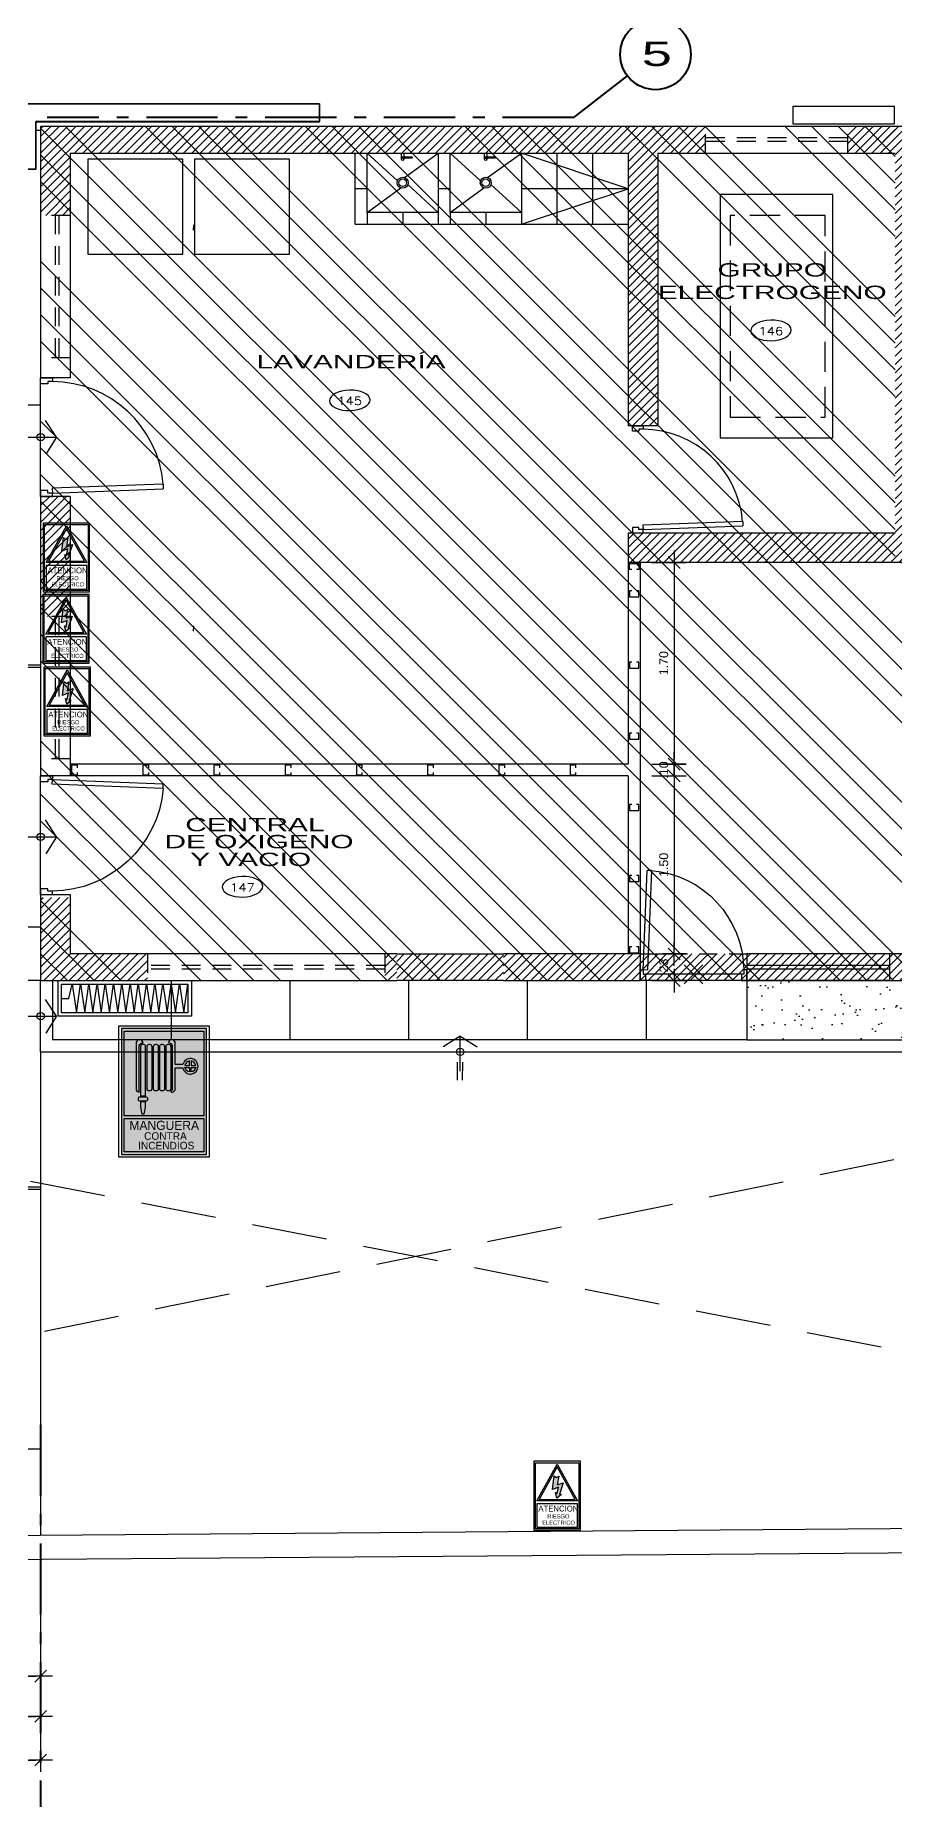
# Model space of a CAD drawing. Header units: millimetres. Extents: x 791 to 2661, y 209 to 602.
# Drawn here: x 1194.69 to 1201.93, y 471.18 to 486.05 of the extents above; entities that cross this region are included whole.
import ezdxf
from ezdxf.enums import TextEntityAlignment as Align

# ---------------------------------------------------------------- set-up
doc = ezdxf.new("R2010")
doc.units = ezdxf.units.MM
doc.header["$LTSCALE"] = 0.1
doc.header["$PDMODE"] = 3
for name, pattern in [('ACAD_ISO04W100', [30, 24, -3, 0, -3]), ('ACAD_ISO10W100', [18, 12, -3, 0, -3]), ('DASHDOT', [1, 0.5, -0.25, 0, -0.25]), ('DASHED', [0.75, 0.5, -0.25]), ('HIDDEN', [9.525, 6.35, -3.175])]:
    doc.linetypes.add(name, pattern=pattern)
for name, color, linetype in [('01', 1, 'Continuous'), ('01-COTAS EJE', 1, 'Continuous'), ('02', 8, 'Continuous'), ('03', 8, 'Continuous'), ('06', 1, 'Continuous'), ('08', 8, 'Continuous'), ('1TEXTO-05', 5, 'Continuous'), ('A-NIVELES-02', 1, 'Continuous'), ('area existente', 8, 'ACAD_ISO04W100'), ('CIRCUITO DE SALIDA', 8, 'Continuous'), ('COLUMNAS', 1, 'Continuous'), ('GRAS', 77, 'Continuous'), ('MARCO_FONDO_NEGRO', 7, 'Continuous'), ('Muro drywall', 3, 'Continuous'), ('MURO EXISTENTE', 8, 'Continuous'), ('MUROS A DEMOLER', 8, 'DASHED'), ('N-AMB', 2, 'Continuous'), ('Pisos', 253, 'Continuous'), ('Proyecciones', 9, 'HIDDEN'), ('Puertas', 1, 'Continuous'), ('Sanitarios', 1, 'Continuous'), ('SENÑAL_FONDO_AMIARILLO', 51, 'Continuous'), ('SEÑAL_FONDO_AUXI_NEGRO', 250, 'Continuous'), ('SEÑAL_FONDO_FIGURAS', 254, 'Continuous'), ('SEÑAL_FONDO_ROJO', 242, 'Continuous')]:
    doc.layers.add(name, color=color, linetype=linetype)
doc.layers.add('EJES', color=1, linetype='DASHDOT', lineweight=40)
doc.styles.add('0', font='romans.SHX', dxfattribs={"width": 1.5})
doc.styles.add('franklin gothic medium', font='framd.ttf')
doc.styles.add('ROMANS', font='', dxfattribs={"oblique": 1, "height": 0.075})
doc.styles.get('ROMANS').set_extended_font_data('Arial')
doc.dimstyles.new('COTAS 50', dxfattribs={"dimscale": 2, "dimtxt": 1.5, "dimasz": 0.02, "dimexe": 0.05, "dimexo": 0.05, "dimgap": 0.025, "dimtad": 3, "dimzin": 4, "dimdsep": 46, "dimtxsty": 'ROMANS', "dimblk": 'LLL', "dimcen": 0, "dimdle": 0.18, "dimclrd": 256, "dimclre": 1, "dimclrt": 3, "dimadec": 0, "dimazin": 0, "dimtfac": 1, "dimtix": 1, "dimtofl": 0, "dimtmove": 1, "dimatfit": 3, "dimldrblk": 'OPEN90', "dimfxl": 0.18, "dimtolj": 1, "dimtzin": 0, "dimarcsym": 0})
pattern_1 = [(45, (374.330386, -57.10209), (-0.035355339, 0.035355339), [])]

# ---------------------------------------------------------------- blocks, each defined once
blk = doc.blocks.new('A$C75F00277')
at = {"layer": 'Puertas'}
for p, q in [((0, 0.95), (0, 1)), ((0, 1), (0.1, 1)), ((0.06, 0.95), (0, 0.95)), ((0.06, 0.97), (0.06, 0.95)), ((0.1, 0.97), (0.06, 0.97)), ((0.1, 1), (0.1, 0.97)), ((0, 0.05), (0, 0)), ((0.06, 0.05), (0, 0.05)), ((0, 0), (0.1, 0)), ((0.06, 0.03), (0.06, 0.05)), ((0.1, 0.03), (0.06, 0.03)), ((1.032, 0.106), (0.098, 0.07)), ((0.098, 0.07), (0.1, 0.03)), ((0.1, 0.03), (1.033, 0.066)), ((0.1, 0), (0.1, 0.03)), ((1.032, 0.106), (1.033, 0.066))]:
    blk.add_line(p, q, dxfattribs=at)
blk.add_arc((0.092, 0.027), 0.943, 4.7817, 89.5347, dxfattribs=at)
blk = doc.blocks.new('LLL')
for p, q in [((2.5, 0), (-2.5, 0)), ((0, 2.5), (0, -2.5))]:
    blk.add_line(p, q)
at = {"color": 3}
blk.add_line((-1.25, -1.25), (1.25, 1.25), dxfattribs=at)
at = {"layer": 'Defpoints', "color": 0, "linetype": 'ByBlock'}
blk.add_point((0, 0), dxfattribs=at)
blk.add_point((0, 0), dxfattribs=at)
blk = doc.blocks.new('*D245')
at = {"layer": '01', "color": 1, "lineweight": -2, "ltscale": 0.15, "transparency": 16777216}
for p, q in [((1199.881, 481.604), (1200.169, 481.604)), ((1199.881, 479.904), (1200.169, 479.904))]:
    blk.add_line(p, q, dxfattribs=at)
at = {"layer": '01', "lineweight": -2, "ltscale": 0.15, "transparency": 16777216}
blk.add_line((1200.069, 481.564), (1200.069, 479.944), dxfattribs=at)
at = {"layer": 'Defpoints', "color": 0, "ltscale": 0.15, "transparency": 16777216}
for p in [(1199.781, 481.604), (1199.781, 479.904), (1200.069, 479.904)]:
    blk.add_point(p, dxfattribs=at)
at = {"layer": '01', "lineweight": -2, "ltscale": 0.15, "transparency": 16777216, "xscale": 0.04, "yscale": 0.04, "zscale": 0.04}
for p, rotation in [((1200.069, 481.604), 90), ((1200.069, 479.904), 270)]:
    blk.add_blockref('LLL', p, dxfattribs=dict(at, rotation=rotation))
at = {"layer": '01', "color": 3, "ltscale": 0.15, "transparency": 16777216, "insert": (1199.981, 480.754), "char_height": 0.075, "attachment_point": 5, "rotation": 90, "style": 'ROMANS'}
blk.add_mtext('\\A1;1.70', dxfattribs=at)
blk = doc.blocks.new('_OPEN90')
at = {"color": 0, "linetype": 'ByBlock', "ltscale": 0.7}
for p, q in [((0, 0), (-1, 0)), ((-0.5, 0.5), (0, 0)), ((0, 0), (-0.5, -0.5))]:
    blk.add_line(p, q, dxfattribs=at)
blk = doc.blocks.new('*D246')
at = {"layer": '01', "lineweight": -2, "ltscale": 0.15, "transparency": 16777216}
for p, q in [((1200.069, 479.944), (1200.069, 479.984)), ((1200.069, 479.764), (1200.069, 479.724))]:
    blk.add_line(p, q, dxfattribs=at)
at = {"layer": '01', "color": 1, "lineweight": -2, "ltscale": 0.15, "transparency": 16777216}
for p, q in [((1199.881, 479.904), (1200.169, 479.904)), ((1199.881, 479.804), (1200.169, 479.804))]:
    blk.add_line(p, q, dxfattribs=at)
at = {"layer": 'Defpoints', "color": 0, "ltscale": 0.15, "transparency": 16777216}
for p in [(1199.781, 479.904), (1199.781, 479.804), (1200.069, 479.804)]:
    blk.add_point(p, dxfattribs=at)
at = {"layer": '01', "lineweight": -2, "ltscale": 0.15, "transparency": 16777216, "xscale": 0.04, "yscale": 0.04, "zscale": 0.04}
for p, rotation in [((1200.069, 479.904), 270), ((1200.069, 479.804), 90)]:
    blk.add_blockref('LLL', p, dxfattribs=dict(at, rotation=rotation))
at = {"layer": '01', "color": 3, "ltscale": 0.15, "transparency": 16777216, "insert": (1199.981, 479.854), "char_height": 0.075, "attachment_point": 5, "rotation": 90, "style": 'ROMANS'}
blk.add_mtext('\\A1;.10', dxfattribs=at)
blk = doc.blocks.new('*D247')
at = {"layer": '01', "color": 1, "lineweight": -2, "ltscale": 0.15, "transparency": 16777216}
for p, q in [((1199.881, 479.804), (1200.169, 479.804)), ((1199.881, 478.304), (1200.169, 478.304))]:
    blk.add_line(p, q, dxfattribs=at)
at = {"layer": '01', "lineweight": -2, "ltscale": 0.15, "transparency": 16777216}
blk.add_line((1200.069, 479.764), (1200.069, 478.344), dxfattribs=at)
at = {"layer": 'Defpoints', "color": 0, "ltscale": 0.15, "transparency": 16777216}
for p in [(1199.781, 479.804), (1199.781, 478.304), (1200.069, 478.304)]:
    blk.add_point(p, dxfattribs=at)
at = {"layer": '01', "lineweight": -2, "ltscale": 0.15, "transparency": 16777216, "xscale": 0.04, "yscale": 0.04, "zscale": 0.04}
for p, rotation in [((1200.069, 479.804), 90), ((1200.069, 478.304), 270)]:
    blk.add_blockref('LLL', p, dxfattribs=dict(at, rotation=rotation))
at = {"layer": '01', "color": 3, "ltscale": 0.15, "transparency": 16777216, "insert": (1199.981, 479.054), "char_height": 0.075, "attachment_point": 5, "rotation": 90, "style": 'ROMANS'}
blk.add_mtext('\\A1;1.50', dxfattribs=at)
blk = doc.blocks.new('*D248')
at = {"layer": '01', "color": 1, "lineweight": -2, "ltscale": 0.15, "transparency": 16777216}
for p, q in [((1199.881, 478.304), (1200.169, 478.304)), ((1199.881, 478.079), (1200.169, 478.079))]:
    blk.add_line(p, q, dxfattribs=at)
at = {"layer": '01', "lineweight": -2, "ltscale": 0.15, "transparency": 16777216}
for p, q in [((1200.069, 478.344), (1200.069, 478.384)), ((1200.069, 478.039), (1200.069, 477.999))]:
    blk.add_line(p, q, dxfattribs=at)
at = {"layer": 'Defpoints', "color": 0, "ltscale": 0.15, "transparency": 16777216}
for p in [(1199.781, 478.304), (1199.781, 478.079), (1200.069, 478.079)]:
    blk.add_point(p, dxfattribs=at)
at = {"layer": '01', "lineweight": -2, "ltscale": 0.15, "transparency": 16777216, "xscale": 0.04, "yscale": 0.04, "zscale": 0.04}
for p, rotation in [((1200.069, 478.304), 270), ((1200.069, 478.079), 90)]:
    blk.add_blockref('LLL', p, dxfattribs=dict(at, rotation=rotation))
at = {"layer": '01', "color": 3, "ltscale": 0.15, "transparency": 16777216, "insert": (1199.981, 478.192), "char_height": 0.075, "attachment_point": 5, "rotation": 90, "style": 'ROMANS'}
blk.add_mtext('\\A1;.23', dxfattribs=at)
blk = doc.blocks.new('llave')
at = {"color": 1}
for p, q in [((-0.01, 0), (-0.01, -0.0535)), ((0.01, 0), (-0.01, 0)), ((0.01, -0.0535), (0.01, 0)), ((-0.0794, -0.0326), (-0.0794, -0.0436)), ((0, -0.0326), (-0.0794, -0.0326)), ((-0.0794, -0.0436), (0, -0.0436)), ((-0.01, -0.0535), (-0.01, -0.0381)), ((-0.01, -0.0381), (-0.01, -0.0381)), ((-0.01, -0.0381), (-0.01, -0.0381)), ((0.01, -0.0535), (0.01, -0.0381))]:
    blk.add_line(p, q, dxfattribs=at)
blk.add_circle((0, -0.0381), 0.0055, dxfattribs=at)
blk.add_arc((0, -0.0535), 0.01, 180, 0, dxfattribs=at)
blk = doc.blocks.new('cambio piso')
at = {"layer": 'Pisos', "color": 3}
for p, q in [((968.452, 604.263), (968.293, 604.104)), ((968.293, 604.263), (968.452, 604.104)), ((968.372, 604.296), (968.372, 604.071)), ((968.372, 604.296), (968.372, 604.071))]:
    blk.add_line(p, q, dxfattribs=at)
blk = doc.blocks.new('*D276')
at = {"layer": '01-COTAS EJE', "color": 1, "lineweight": -2, "ltscale": 0.15, "transparency": 16777216}
for p, q in [((1194.731, 473.102), (1194.731, 472.116)), ((1185.956, 473.035), (1185.956, 472.116))]:
    blk.add_line(p, q, dxfattribs=at)
at = {"layer": '01-COTAS EJE', "lineweight": -2, "ltscale": 0.15, "transparency": 16777216}
blk.add_line((1185.996, 472.216), (1194.691, 472.216), dxfattribs=at)
at = {"layer": 'Defpoints', "color": 0, "ltscale": 0.15, "transparency": 16777216}
for p in [(1185.956, 473.135), (1194.731, 473.202), (1194.731, 472.216)]:
    blk.add_point(p, dxfattribs=at)
at = {"layer": '01-COTAS EJE', "lineweight": -2, "ltscale": 0.15, "transparency": 16777216, "xscale": 0.04, "yscale": 0.04, "zscale": 0.04, "rotation": 180}
blk.add_blockref('LLL', (1185.956, 472.216), dxfattribs=at)
at = {"layer": '01-COTAS EJE', "lineweight": -2, "ltscale": 0.15, "transparency": 16777216, "xscale": 0.04, "yscale": 0.04, "zscale": 0.04}
blk.add_blockref('LLL', (1194.731, 472.216), dxfattribs=at)
at = {"layer": '01-COTAS EJE', "color": 3, "ltscale": 0.15, "transparency": 16777216, "insert": (1190.344, 472.305), "char_height": 0.075, "attachment_point": 5, "style": 'ROMANS'}
blk.add_mtext('\\A1;8.78', dxfattribs=at)
blk = doc.blocks.new('*D279')
at = {"layer": '01-COTAS EJE', "color": 1, "lineweight": -2, "ltscale": 0.15, "transparency": 16777216}
for p, q in [((1194.731, 473.102), (1194.731, 471.778)), ((1185.931, 473.035), (1185.931, 471.778))]:
    blk.add_line(p, q, dxfattribs=at)
at = {"layer": '01-COTAS EJE', "lineweight": -2, "ltscale": 0.15, "transparency": 16777216}
blk.add_line((1185.971, 471.878), (1194.691, 471.878), dxfattribs=at)
at = {"layer": 'Defpoints', "color": 0, "ltscale": 0.15, "transparency": 16777216}
for p in [(1185.931, 473.135), (1194.731, 473.202), (1194.731, 471.878)]:
    blk.add_point(p, dxfattribs=at)
at = {"layer": '01-COTAS EJE', "lineweight": -2, "ltscale": 0.15, "transparency": 16777216, "xscale": 0.04, "yscale": 0.04, "zscale": 0.04, "rotation": 180}
blk.add_blockref('LLL', (1185.931, 471.878), dxfattribs=at)
at = {"layer": '01-COTAS EJE', "lineweight": -2, "ltscale": 0.15, "transparency": 16777216, "xscale": 0.04, "yscale": 0.04, "zscale": 0.04}
blk.add_blockref('LLL', (1194.731, 471.878), dxfattribs=at)
at = {"layer": '01-COTAS EJE', "color": 3, "ltscale": 0.15, "transparency": 16777216, "insert": (1190.331, 471.966), "char_height": 0.075, "attachment_point": 5, "style": 'ROMANS'}
blk.add_mtext('\\A1;8.80', dxfattribs=at)
blk = doc.blocks.new('*D236')
at = {"layer": '01-COTAS EJE', "color": 1, "lineweight": -2, "ltscale": 0.15, "transparency": 16777216}
for p, q in [((1191.131, 471.778), (1191.131, 471.41)), ((1194.731, 471.778), (1194.731, 471.41))]:
    blk.add_line(p, q, dxfattribs=at)
at = {"layer": '01-COTAS EJE', "lineweight": -2, "ltscale": 0.15, "transparency": 16777216}
blk.add_line((1191.171, 471.51), (1194.691, 471.51), dxfattribs=at)
at = {"layer": 'Defpoints', "color": 0, "ltscale": 0.15, "transparency": 16777216}
for p in [(1191.131, 471.878), (1194.731, 471.878), (1194.731, 471.51)]:
    blk.add_point(p, dxfattribs=at)
at = {"layer": '01-COTAS EJE', "lineweight": -2, "ltscale": 0.15, "transparency": 16777216, "xscale": 0.04, "yscale": 0.04, "zscale": 0.04, "rotation": 180}
blk.add_blockref('LLL', (1191.131, 471.51), dxfattribs=at)
at = {"layer": '01-COTAS EJE', "lineweight": -2, "ltscale": 0.15, "transparency": 16777216, "xscale": 0.04, "yscale": 0.04, "zscale": 0.04}
blk.add_blockref('LLL', (1194.731, 471.51), dxfattribs=at)
at = {"layer": '01-COTAS EJE', "color": 3, "ltscale": 0.15, "transparency": 16777216, "insert": (1192.931, 471.598), "char_height": 0.075, "attachment_point": 5, "style": 'ROMANS'}
blk.add_mtext('\\A1;3.60', dxfattribs=at)
blk = doc.blocks.new('manguera contra incendios')
at = {"layer": 'SEÑAL_FONDO_FIGURAS'}
h = blk.add_hatch(color=7, dxfattribs=at)
h.paths.add_polyline_path([(760.957, 450.268), (759.542, 450.268), (759.542, 448.171), (760.957, 448.171)])
h.paths.add_polyline_path([(760.914, 448.814), (759.586, 448.814), (759.586, 450.225), (760.914, 450.225)], flags=16)
h.paths.add_polyline_path([(760.914, 448.771), (760.914, 448.215), (759.586, 448.215), (759.586, 448.771)], flags=16)
h = blk.add_hatch(color=7, dxfattribs=at)
h.paths.add_polyline_path([(760.563, 449.671), (760.435, 449.671), (760.435, 450.044, 0.776631), (760.322, 450.035, -0.320208), (760.385, 449.986), (760.385, 449.267, -0.215578), (760.357, 449.219, 0.507053), (760.435, 449.252), (760.435, 449.614), (760.562, 449.614, 8.922745)])
h.paths.add_polyline_path([(760.597, 449.623), (760.675, 449.623), (760.675, 449.548, -0.322484)], flags=16)
h.paths.add_polyline_path([(760.597, 449.656, -0.322484), (760.675, 449.731), (760.675, 449.656)], flags=16)
h.paths.add_polyline_path([(760.702, 449.623), (760.779, 449.623, -0.322484), (760.702, 449.548)], flags=16)
h.paths.add_polyline_path([(760.702, 449.656), (760.702, 449.731, -0.322484), (760.779, 449.656)], flags=16)
h.paths.add_polyline_path([(760.36, 449.973, 0.414214), (760.326, 450.008), (760.319, 450.008, 0.414214), (760.284, 449.973), (760.284, 449.265, 0.414214), (760.319, 449.23), (760.326, 449.23, 0.414214), (760.36, 449.265)])
h.paths.add_polyline_path([(760.255, 449.973, 0.414214), (760.22, 450.008), (760.214, 450.008, 0.414214), (760.179, 449.973), (760.179, 449.265, 0.414214), (760.214, 449.23), (760.22, 449.23, 0.414214), (760.255, 449.265)])
h.paths.add_polyline_path([(760.152, 449.973, 0.414214), (760.117, 450.008), (760.111, 450.008, 0.414214), (760.076, 449.973), (760.076, 449.265, 0.414214), (760.111, 449.23), (760.117, 449.23, 0.414214), (760.152, 449.265)])
h.paths.add_polyline_path([(760.045, 449.973, 0.414214), (760.01, 450.008), (760.003, 450.008, 0.414214), (759.969, 449.973), (759.969, 449.265, 0.414214), (760.003, 449.23), (760.01, 449.23, 0.414214), (760.045, 449.265)])
h.paths.add_polyline_path([(759.938, 449.973, 0.414214), (759.903, 450.008), (759.896, 450.008, 0.414214), (759.862, 449.973), (759.862, 449.142), (759.938, 449.142)])
h.paths.add_polyline_path([(759.837, 449.986, -0.320208), (759.9, 450.035, 0.776631), (759.786, 450.044), (759.786, 449.252, 0.342223), (759.837, 449.212)])
h.paths.add_polyline_path([(759.975, 449.093), (759.975, 449.1, 0.414214), (759.94, 449.134), (759.857, 449.134, 0.414214), (759.822, 449.1), (759.822, 449.093, 0.414214), (759.857, 449.058), (759.94, 449.058, 0.414214)])
h.paths.add_polyline_path([(759.938, 449.052), (759.862, 449.052), (759.862, 448.962), (759.886, 448.844), (759.913, 448.844), (759.938, 448.962)])
at = {"layer": 'SEÑAL_FONDO_ROJO'}
h = blk.add_hatch(color=254, dxfattribs=at)
h.paths.add_polyline_path([(760.914, 450.225), (759.586, 450.225), (759.586, 448.814), (760.914, 448.814)])
h.paths.add_polyline_path([(760.435, 450.044), (760.435, 449.671), (760.563, 449.671, -8.922745), (760.562, 449.614), (760.435, 449.614), (760.435, 449.252, -0.507053), (760.357, 449.219, 0.215578), (760.385, 449.267), (760.385, 449.986, 0.320208), (760.322, 450.035, -0.776631)], flags=16)
h.paths.add_polyline_path([(760.36, 449.973), (760.36, 449.265, -0.414214), (760.326, 449.23), (760.319, 449.23, -0.414214), (760.284, 449.265), (760.284, 449.973, -0.414214), (760.319, 450.008), (760.326, 450.008, -0.414214)], flags=16)
h.paths.add_polyline_path([(760.675, 449.731), (760.675, 449.656), (760.597, 449.656, -0.322484)], flags=0)
h.paths.add_polyline_path([(760.702, 449.731, -0.322484), (760.779, 449.656), (760.702, 449.656)], flags=0)
h.paths.add_polyline_path([(760.255, 449.973), (760.255, 449.265, -0.414214), (760.22, 449.23), (760.214, 449.23, -0.414214), (760.179, 449.265), (760.179, 449.973, -0.414214), (760.214, 450.008), (760.22, 450.008, -0.414214)], flags=16)
h.paths.add_polyline_path([(760.675, 449.623), (760.675, 449.548, -0.322484), (760.597, 449.623)], flags=0)
h.paths.add_polyline_path([(760.702, 449.623), (760.779, 449.623, -0.322484), (760.702, 449.548)], flags=0)
h.paths.add_polyline_path([(760.152, 449.973), (760.152, 449.265, -0.414214), (760.117, 449.23), (760.111, 449.23, -0.414214), (760.076, 449.265), (760.076, 449.973, -0.414214), (760.111, 450.008), (760.117, 450.008, -0.414214)], flags=16)
h.paths.add_polyline_path([(760.045, 449.973), (760.045, 449.265, -0.414214), (760.01, 449.23), (760.003, 449.23, -0.414214), (759.969, 449.265), (759.969, 449.973, -0.414214), (760.003, 450.008), (760.01, 450.008, -0.414214)], flags=16)
h.paths.add_polyline_path([(759.938, 449.973), (759.938, 449.142), (759.862, 449.142), (759.862, 449.973, -0.414214), (759.896, 450.008), (759.903, 450.008, -0.414214)], flags=16)
h.paths.add_polyline_path([(759.9, 450.035, 0.320208), (759.837, 449.986), (759.837, 449.212, -0.342223), (759.786, 449.252), (759.786, 450.044, -0.776631)], flags=16)
h.paths.add_polyline_path([(759.975, 449.1), (759.975, 449.093, -0.414214), (759.94, 449.058), (759.857, 449.058, -0.414214), (759.822, 449.093), (759.822, 449.1, -0.414214), (759.857, 449.134), (759.94, 449.134, -0.414214)], flags=16)
h.paths.add_polyline_path([(759.938, 449.052), (759.938, 448.962), (759.913, 448.844), (759.886, 448.844), (759.862, 448.962), (759.862, 449.052)], flags=16)
blk.add_hatch(color=254, dxfattribs=at).paths.add_polyline_path([(760.914, 448.771), (759.586, 448.771), (759.586, 448.215), (760.914, 448.215)])
at = {"layer": 'MARCO_FONDO_NEGRO', "color": 7}
blk.add_lwpolyline([(759.499, 448.128), (759.499, 450.312), (761.001, 450.312), (761.001, 448.128)], close=True, dxfattribs=at)
at = {"layer": 'SEÑAL_FONDO_FIGURAS', "color": 7}
blk.add_line((759.896, 450.008), (759.903, 450.008), dxfattribs=at)
for points in [[(759.542, 448.171), (760.957, 448.171), (760.957, 450.268), (759.542, 450.268)], [(759.586, 448.814), (759.586, 450.225), (760.914, 450.225), (760.914, 448.814)], [(759.586, 448.814), (759.586, 450.225), (760.914, 450.225), (760.914, 448.814)], [(759.938, 449.052), (759.938, 448.962), (759.913, 448.844), (759.886, 448.844), (759.862, 448.962), (759.862, 449.052)], [(759.586, 448.771), (760.914, 448.771), (760.914, 448.215), (759.586, 448.215)], [(759.586, 448.771), (760.914, 448.771), (760.914, 448.215), (759.586, 448.215)]]:
    blk.add_lwpolyline(points, close=True, dxfattribs=at)
for points in [[(759.837, 449.986, -0.320208), (759.9, 450.035, 0.776631), (759.786, 450.044), (759.786, 449.252, 0.342223), (759.837, 449.212)], [(760.003, 450.008), (760.01, 450.008, -0.414214), (760.045, 449.973), (760.045, 449.265, -0.414214), (760.01, 449.23), (760.003, 449.23, -0.414214), (759.969, 449.265), (759.969, 449.973, -0.414214)], [(760.111, 450.008), (760.117, 450.008, -0.414214), (760.152, 449.973), (760.152, 449.265, -0.414214), (760.117, 449.23), (760.111, 449.23, -0.414214), (760.076, 449.265), (760.076, 449.973, -0.414214)], [(760.214, 450.008), (760.22, 450.008, -0.414214), (760.255, 449.973), (760.255, 449.265, -0.414214), (760.22, 449.23), (760.214, 449.23, -0.414214), (760.179, 449.265), (760.179, 449.973, -0.414214)], [(760.319, 450.008), (760.326, 450.008, -0.414214), (760.36, 449.973), (760.36, 449.265, -0.414214), (760.326, 449.23), (760.319, 449.23, -0.414214), (760.284, 449.265), (760.284, 449.973, -0.414214)], [(760.675, 449.731, 0.322484), (760.597, 449.656), (760.675, 449.656)], [(760.597, 449.623), (760.675, 449.623), (760.675, 449.548, -0.322484)], [(760.702, 449.656), (760.779, 449.656, 0.322484), (760.702, 449.731)], [(760.702, 449.623), (760.779, 449.623, -0.322484), (760.702, 449.548)], [(759.975, 449.1), (759.975, 449.093, -0.414214), (759.94, 449.058), (759.857, 449.058, -0.414214), (759.822, 449.093), (759.822, 449.1, -0.414214), (759.857, 449.134), (759.94, 449.134, -0.414214)]]:
    blk.add_lwpolyline(points, format="xyb", close=True, dxfattribs=at)
for points in [[(760.562, 449.614, 8.922745), (760.563, 449.671), (760.435, 449.671), (760.435, 450.044, 0.776631), (760.322, 450.035, -0.320208), (760.385, 449.986), (760.385, 449.267, -0.215578), (760.357, 449.219, 0.507053), (760.435, 449.252), (760.435, 449.614), (760.563, 449.614)], [(759.903, 450.008, -0.414214), (759.938, 449.973), (759.938, 449.142), (759.862, 449.142), (759.862, 449.973)]]:
    blk.add_lwpolyline(points, format="xyb", dxfattribs=at)
blk.add_arc((759.896, 449.973), 0.0346, 90, 180, dxfattribs=at)
at = {"layer": 'SEÑAL_FONDO_FIGURAS', "color": 7, "style": 'franklin gothic medium'}
for s, height, p in [('MANGUERA', 0.1501, (759.673, 448.582)), ('INCENDIOS', 0.1258, (759.819, 448.258)), ('CONTRA', 0.1258, (759.918, 448.417))]:
    blk.add_text(s, height=height, dxfattribs=at).set_placement(p)
blk = doc.blocks.new('ELECT')
at = {"layer": 'SEÑAL_FONDO_AUXI_NEGRO'}
h = blk.add_hatch(color=2, dxfattribs=at)
h.paths.add_polyline_path([(0.906, -0.111), (0.111, -1.541), (0.906, -1.541), (1.701, -1.541)])
h.paths.add_polyline_path([(1.605, -1.486), (0.906, -1.486), (0.206, -1.486), (0.906, -0.222)], flags=16)
h.paths.add_polyline_path([(0.99, -1.297), (1.068, -1.297), (0.895, -1.44), (0.844, -1.224), (0.907, -1.262), (0.955, -1.008), (0.728, -1.101), (0.788, -0.564), (0.874, -0.639), (0.967, -0.579), (0.904, -0.925), (1.139, -0.839)], flags=0)
at = {"layer": 'MARCO_FONDO_NEGRO', "color": 2}
for points in [[(0, -2.685), (1.811, -2.685), (1.811, 0), (0, 0)], [(0.055, -2.63), (0.055, -0.055), (1.756, -0.055), (1.756, -2.63)]]:
    blk.add_lwpolyline(points, close=True, dxfattribs=at)
at = {"layer": 'SENÑAL_FONDO_AMIARILLO', "color": 2}
for points in [[(0.906, -1.486), (1.605, -1.486), (0.906, -0.222), (0.206, -1.486)], [(0.111, -1.655), (0.111, -2.574), (1.701, -2.574), (1.701, -1.655)]]:
    blk.add_lwpolyline(points, close=True, dxfattribs=at)
blk.add_lwpolyline([(0.907, -1.262), (0.955, -1.008), (0.728, -1.101), (0.788, -0.564), (0.874, -0.639), (0.967, -0.579), (0.904, -0.925), (1.139, -0.839), (0.99, -1.297), (1.068, -1.297), (0.895, -1.44), (0.844, -1.224), (0.907, -1.262)], dxfattribs=at)
at = {"layer": 'SEÑAL_FONDO_AUXI_NEGRO', "color": 2}
for points in [[(0.906, -1.541), (0.111, -1.541), (0.906, -0.111), (1.701, -1.541)], [(0.906, -1.486), (1.605, -1.486), (0.906, -0.222), (0.206, -1.486)]]:
    blk.add_lwpolyline(points, close=True, dxfattribs=at)
blk.add_lwpolyline([(0.907, -1.262), (0.955, -1.008), (0.728, -1.101), (0.788, -0.564), (0.874, -0.639), (0.967, -0.579), (0.904, -0.925), (1.139, -0.839), (0.99, -1.297), (1.068, -1.297), (0.895, -1.44), (0.844, -1.224), (0.907, -1.262)], dxfattribs=at)
at = {"layer": 'SEÑAL_FONDO_AUXI_NEGRO', "color": 2, "style": 'franklin gothic medium'}
for s, height, p in [('ATENCION', 0.2261, (0.171, -1.96)), ('ELECTRICO', 0.1611, (0.321, -2.475)), ('RIESGO', 0.1611, (0.519, -2.23))]:
    blk.add_text(s, height=height, dxfattribs=at).set_placement(p)

msp = doc.modelspace()

# ---------------------------------------------------------------- hatches: boundary and pattern name
at = {"layer": 'area existente', "linetype": 'Continuous'}
h = msp.add_hatch(dxfattribs=at)
h.set_pattern_fill('ANSI34', color=256, scale=0.05, angle=90, style=0, double=1)
h.set_pattern_definition([(135, (1194.7314, 478.0791), (-0.67352, -0.67352), []), (135, (1194.7314, 478.3036), (-0.67352, -0.67352), []), (135, (1194.7314, 478.5281), (-0.67352, -0.67352), []), (135, (1194.7314, 478.7526), (-0.67352, -0.67352), [])])
h.paths.add_polyline_path([(1205.3814, 478.0791), (1194.7314, 478.0791), (1194.7314, 485.2791), (1201.9314, 485.2791), (1201.9314, 481.6041), (1205.3814, 481.6041)])
at = {"layer": 'GRAS', "ltscale": 0.15}
h = msp.add_hatch(dxfattribs=at)
h.set_pattern_fill('AR-SAND', color=256, scale=0.005, style=0)
h.set_pattern_definition([(37.5, (341.247, 80.7726), (-0.008000156, 0.24470662), [0, -0.19304, 0, -0.2159, 0, -0.206375]), (7.5, (341.247, 80.7726), (0.22476164, 0.35841255), [0, -0.10414, 0, -0.17399, 0, -0.066675]), (327.5, (341.09078, 80.7726), (0.395496185, 0.00071859), [0, -0.0635, 0, -0.2286, 0, -0.29845]), (317.5, (341.0908, 80.7726), (0.38177823, 0.11146466), [0, -0.03175, 0, -0.14986, 0, -0.17145])])
h.paths.add_polyline_path([(1209.3893, 477.5791), (1209.3893, 478.0791), (1200.6814, 478.0791), (1200.6814, 477.5791)])
at = {"layer": 'MURO EXISTENTE', "ltscale": 0.15}
h = msp.add_hatch(dxfattribs=at)
h.set_pattern_fill('_USER', color=256, scale=0.05, angle=45, style=0, pattern_type=0)
h.set_pattern_definition(pattern_1)
h.paths.add_polyline_path([(1194.7314, 478.7791), (1194.9814, 478.7791), (1194.9814, 478.0791), (1194.7314, 478.0791)])
h.paths.add_polyline_path([(1198.6314, 478.0791), (1199.7814, 478.0791), (1199.7814, 478.3041), (1198.6314, 478.3041)])
h.paths.add_polyline_path([(1201.5314, 485.2791), (1201.5314, 485.0541), (1201.9314, 485.0541), (1201.9314, 485.2791)])
h.paths.add_polyline_path([(1199.2314, 485.2791), (1199.2314, 485.0541), (1200.3314, 485.0541), (1200.3314, 485.2791)])
h.paths.add_polyline_path([(1195.7814, 485.0541), (1195.7814, 485.2791), (1194.7314, 485.2791), (1194.7314, 485.0541)])
h.paths.add_polyline_path([(1196.9814, 485.2791), (1196.9814, 485.0541), (1198.0314, 485.0541), (1198.0314, 485.2791)])
h.paths.add_polyline_path([(1197.6314, 478.3041), (1197.6314, 478.0791), (1197.7314, 478.0791), (1197.7314, 478.3041)])
h.paths.add_polyline_path([(1195.6314, 478.0791), (1195.6314, 478.3041), (1194.9814, 478.3041), (1194.9814, 478.0791)])
h.paths.add_polyline_path([(1194.7314, 484.5291), (1194.9814, 484.5291), (1194.9814, 485.0541), (1194.7314, 485.0541)])
h.paths.add_polyline_path([(1194.7314, 481.1491), (1194.9814, 481.1491), (1194.9814, 482.1591), (1194.7314, 482.1591)])
h = msp.add_hatch(dxfattribs=at)
h.set_pattern_fill('_USER', color=256, scale=0.05, angle=45, style=0, pattern_type=0)
h.set_pattern_definition(pattern_1)
h.paths.add_polyline_path([(1196.9814, 485.0541), (1195.7814, 485.0541), (1195.7814, 485.2791), (1196.9814, 485.2791)])
h.paths.add_polyline_path([(1198.0314, 485.0541), (1199.2314, 485.0541), (1199.2314, 485.2791), (1198.0314, 485.2791)])
h = msp.add_hatch(dxfattribs=at)
h.set_pattern_fill('_USER', color=256, scale=0.05, angle=45, style=0, pattern_type=0)
h.set_pattern_definition(pattern_1)
h.paths.add_polyline_path([(1208.7814, 481.8541), (1206.7314, 481.8541), (1206.7314, 482.6791), (1206.4814, 482.6791), (1206.4814, 481.6041), (1208.7814, 481.6041), (1208.7814, 478.3041), (1208.2064, 478.3041), (1208.2064, 478.0791), (1209.3893, 478.0791), (1209.3893, 478.3041), (1209.0314, 478.3041), (1209.0314, 485.2791), (1207.5814, 485.2791), (1207.5814, 485.0541), (1208.7814, 485.0541)])
h.paths.add_polyline_path([(1206.4814, 484.2291), (1206.7314, 484.2291), (1206.7314, 485.2791), (1206.4814, 485.2791)], flags=17)
h.paths.add_polyline_path([(1204.4314, 485.2791), (1201.5314, 485.2791), (1201.5314, 485.0541), (1201.9314, 485.0541), (1201.9314, 481.8541), (1199.6814, 481.8541), (1199.6814, 481.6041), (1203.2814, 481.6041), (1203.2814, 481.8541), (1202.1814, 481.8541), (1202.1814, 485.0541), (1204.1814, 485.0541), (1204.1814, 481.6041), (1204.4314, 481.6041)])
h = msp.add_hatch(dxfattribs=at)
h.set_pattern_fill('_USER', color=256, scale=0.05, angle=45, style=0, pattern_type=0)
h.set_pattern_definition(pattern_1)
h.paths.add_polyline_path([(1199.9314, 482.7541), (1199.6814, 482.7541), (1199.6814, 485.0541), (1199.9314, 485.0541)])
h = msp.add_hatch(dxfattribs=at)
h.set_pattern_fill('_USER', color=256, scale=0.05, angle=45, style=0, pattern_type=0)
h.set_pattern_definition(pattern_1)
h.paths.add_polyline_path([(1202.7814, 478.0791), (1202.7814, 478.3041), (1200.6814, 478.3041), (1200.6814, 478.0791)])
h.paths.add_polyline_path([(1205.3814, 478.3041), (1204.7814, 478.3041), (1204.7814, 478.0791), (1206.2064, 478.0791), (1206.2064, 478.3041), (1205.6314, 478.3041), (1205.6314, 481.8541), (1205.2814, 481.8541), (1205.2814, 481.6041), (1205.3814, 481.6041)])
h = msp.add_hatch(dxfattribs=at)
h.set_pattern_fill('_USER', color=256, scale=0.05, angle=45, style=0, pattern_type=0)
h.set_pattern_definition([(45, (72.752494, -11.40209), (-0.035355339, 0.035355339), [])])
h.paths.add_polyline_path([(1198.6314, 478.3041), (1198.6314, 478.0791), (1197.7314, 478.0791), (1197.7314, 478.3041)])
at = {"layer": 'MUROS A DEMOLER', "ltscale": 1.5}
h = msp.add_hatch(dxfattribs=at)
h.set_pattern_fill('_USER', color=256, scale=0.05, angle=45, style=0, pattern_type=0)
h.set_pattern_definition(pattern_1)
h.paths.add_polyline_path([(1200.6814, 478.3041), (1200.6814, 478.0791), (1199.7814, 478.0791), (1199.7814, 478.3041)])

# ---------------------------------------------------------------- linework, layer by layer
at = {"layer": '01'}
for p, q in [((1194.7314, 482.1591), (1194.7314, 483.1591)), ((1194.5682, 482.6591), (1194.8636, 482.6591)), ((1194.7314, 478.8041), (1194.7314, 479.8041)), ((1194.5682, 479.2916), (1194.8636, 479.2916)), ((1201.8814, 478.2066), (1200.6814, 478.2066)), ((1201.8814, 478.1766), (1200.6814, 478.1766)), ((1194.5682, 477.7791), (1194.8636, 477.7791)), ((1198.2659, 477.316), (1198.2659, 477.6114))]:
    msp.add_line(p, q, dxfattribs=at)
at = {"layer": '01', "ltscale": 0.15}
for points in [[(1195.1282, 484.2017), (1195.9282, 484.2017), (1195.9282, 485.0017), (1195.1282, 485.0017)], [(1196.0276, 484.2017), (1196.8276, 484.2017), (1196.8276, 485.0017), (1196.0276, 485.0017)]]:
    msp.add_lwpolyline(points, close=True, dxfattribs=at)
at = {"layer": '01'}
msp.add_lwpolyline([(1201.4064, 482.6541), (1201.4064, 484.7041), (1200.4564, 484.7041), (1200.4564, 482.6541)], close=True, dxfattribs=at)
at = {"layer": '02'}
for p, q in [((1194.7314, 485.2441), (1194.6914, 485.2441)), ((1200.6814, 478.3041), (1200.6814, 478.0791)), ((1201.8814, 478.3041), (1200.6814, 478.3041)), ((1194.7314, 477.4791), (1194.7314, 478.0791)), ((1200.6814, 478.0791), (1200.6814, 477.5791)), ((1201.8814, 478.0791), (1200.6814, 478.0791)), ((1200.6814, 477.5791), (1209.3893, 477.5791)), ((1194.7314, 477.4791), (1209.3893, 477.4791)), ((1209.3893, 473.5149), (1185.9564, 473.3349)), ((1185.9564, 473.1349), (1209.3893, 473.3149))]:
    msp.add_line(p, q, dxfattribs=at)
at = {"layer": '02', "linetype": 'Continuous'}
msp.add_lwpolyline([(1195.9727, 477.8091), (1194.9077, 477.8091), (1194.9077, 478.0491), (1195.9727, 478.0491)], close=True, dxfattribs=at)
msp.add_lwpolyline([(1194.9077, 477.9291), (1194.9701, 477.9291), (1194.9979, 478.0491), (1195.0334, 477.8091), (1195.0674, 478.0491), (1195.1029, 477.8091), (1195.1369, 478.0491), (1195.1724, 477.8091), (1195.2063, 478.0491), (1195.2418, 477.8091), (1195.2758, 478.0491), (1195.3113, 477.8091), (1195.3453, 478.0491), (1195.3808, 477.8091), (1195.4148, 478.0491), (1195.4503, 477.8091), (1195.4842, 478.0491), (1195.5197, 477.8091), (1195.5537, 478.0491), (1195.5892, 477.8091), (1195.6232, 478.0491), (1195.6587, 477.8091), (1195.6927, 478.0491), (1195.7282, 477.8091), (1195.7621, 478.0491), (1195.7976, 477.8091), (1195.8316, 478.0491), (1195.8671, 477.8091), (1195.9011, 478.0491), (1195.9366, 477.8091), (1195.9706, 478.0491)], dxfattribs=at)
at = {"layer": '02'}
for centre in [(1194.7314, 482.6591), (1194.7314, 479.2916), (1194.7314, 477.7791), (1198.2659, 477.4791)]:
    msp.add_circle(centre, 0.0311, dxfattribs=at)
at = {"layer": '03'}
for p, q in [((1194.8636, 482.6591), (1194.7729, 482.8014)), ((1194.8636, 482.6591), (1194.774, 482.5162)), ((1194.8636, 479.2916), (1194.7729, 479.4339)), ((1194.8636, 479.2916), (1194.774, 479.1487)), ((1194.8636, 477.7791), (1194.7729, 477.9214)), ((1194.8636, 477.7791), (1194.774, 477.6362)), ((1198.2659, 477.6114), (1198.1236, 477.5206)), ((1198.2659, 477.6114), (1198.4088, 477.5217)), ((1198.2426, 477.241), (1198.2429, 477.391)), ((1198.2866, 477.2409), (1198.2869, 477.3909))]:
    msp.add_line(p, q, dxfattribs=at)
at = {"layer": '03', "linetype": 'Continuous'}
msp.add_lwpolyline([(1196.0027, 477.7791), (1194.8777, 477.7791), (1194.8777, 478.0791), (1196.0027, 478.0791), (1196.0027, 477.7791)], dxfattribs=at)
at = {"layer": '06'}
for p, q in [((1194.7314, 485.2791), (1194.7314, 483.1591)), ((1204.4314, 485.2791), (1194.7314, 485.2791)), ((1194.9814, 485.0541), (1194.9814, 483.1591)), ((1194.9814, 485.0541), (1199.6814, 485.0541)), ((1199.6814, 485.0541), (1199.6814, 482.7541)), ((1199.9314, 485.0541), (1199.9314, 482.7541)), ((1199.9314, 485.0541), (1201.9314, 485.0541)), ((1194.9814, 483.1591), (1194.7314, 483.1591)), ((1199.9314, 482.7541), (1199.6814, 482.7541)), ((1194.9814, 482.1591), (1194.7314, 482.1591)), ((1194.7314, 482.1591), (1194.7314, 479.8041)), ((1194.9814, 482.1591), (1194.9814, 479.8041)), ((1199.6814, 481.8541), (1199.6814, 481.6041)), ((1199.6814, 481.8541), (1201.9314, 481.8541)), ((1203.2814, 481.6041), (1199.6814, 481.6041)), ((1194.9814, 479.8041), (1194.7314, 479.8041)), ((1194.7314, 478.8041), (1194.7314, 478.0791)), ((1194.7314, 478.8041), (1194.9814, 478.8041)), ((1194.9814, 478.8041), (1194.9814, 478.3041)), ((1197.7314, 478.3041), (1194.9814, 478.3041)), ((1197.7314, 478.3041), (1198.6314, 478.3041)), ((1199.7814, 478.3041), (1198.6314, 478.3041)), ((1199.7814, 478.3041), (1199.7814, 478.0791)), ((1202.7814, 478.3041), (1200.6814, 478.3041)), ((1200.6814, 478.3041), (1200.6814, 478.0791)), ((1201.8814, 478.3041), (1201.8814, 478.0791)), ((1194.7314, 478.0791), (1197.7314, 478.0791)), ((1198.6314, 478.0791), (1197.7314, 478.0791)), ((1198.6314, 478.0791), (1199.7814, 478.0791)), ((1200.6814, 478.0791), (1202.7814, 478.0791))]:
    msp.add_line(p, q, dxfattribs=at)
for points in [[(1194.6914, 485.3192), (1197.0814, 485.3192), (1197.0814, 485.4692), (1194.4314, 485.4692), (1194.4314, 485.4692), (1194.4314, 484.9191), (1194.6914, 484.9191), (1194.6914, 485.3192)], [(1194.6914, 485.3191), (1197.0814, 485.3191), (1197.0814, 485.4691), (1194.4314, 485.4691), (1194.4314, 485.4691), (1194.4314, 484.9191), (1194.6914, 484.9191), (1194.6914, 485.3191)], [(1194.6914, 485.3191), (1197.0814, 485.3191), (1197.0814, 485.4691), (1194.4314, 485.4691), (1194.4314, 485.4691), (1194.4314, 484.9191), (1194.6914, 484.9191), (1194.6914, 485.3191)]]:
    msp.add_lwpolyline(points, dxfattribs=at)
at = {"layer": '08'}
for p, q in [((1197.4814, 485.0541), (1197.7375, 484.8199)), ((1197.7971, 484.848), (1198.0814, 485.0541)), ((1198.1814, 485.0541), (1198.4375, 484.8199)), ((1198.4971, 484.848), (1198.7814, 485.0541)), ((1197.4814, 484.5541), (1197.7656, 484.7603)), ((1197.8252, 484.7884), (1198.0814, 484.5541)), ((1198.1814, 484.5541), (1198.4656, 484.7603)), ((1198.5252, 484.7884), (1198.7814, 484.5541))]:
    msp.add_line(p, q, dxfattribs=at)
for centre, radius in [((1197.7814, 484.8041), 0.0466), ((1197.7814, 484.8041), 0.0318), ((1198.4814, 484.8041), 0.0466), ((1198.4814, 484.8041), 0.0318)]:
    msp.add_circle(centre, radius, dxfattribs=at)
at = {"layer": 'A-NIVELES-02', "ltscale": 0.15}
msp.add_lwpolyline([(1194.6914, 484.9191), (1194.4314, 484.9191), (1194.4314, 485.4692), (1197.0814, 485.4692), (1197.0814, 485.3192), (1194.6914, 485.3192), (1194.6914, 484.9191)], dxfattribs=at)
at = {"layer": 'COLUMNAS', "ltscale": 0.15}
msp.add_lwpolyline([(1201.0715, 485.4491), (1201.9214, 485.4491), (1201.9214, 485.2991), (1201.0715, 485.2991)], close=True, dxfattribs=at)
at = {"layer": 'EJES', "linetype": 'ACAD_ISO10W100', "ltscale": 0.5}
for p, q in [((1199.2225, 485.3541), (1199.6757, 485.7042)), ((1199.2225, 485.3541), (1194.7876, 485.3541)), ((1194.7314, 474.3361), (1194.7314, 470.3371))]:
    msp.add_line(p, q, dxfattribs=at)
at = {"layer": 'EJES', "color": 2, "linetype": 'Continuous'}
msp.add_circle((1199.9112, 485.8861), 0.2976, dxfattribs=at)
at = {"layer": 'Muro drywall'}
for p, q in [((1199.6814, 481.6041), (1199.6814, 479.9041)), ((1199.7814, 481.6041), (1199.7814, 478.3041)), ((1199.6814, 479.9041), (1194.9814, 479.9041)), ((1197.7314, 479.8041), (1194.9814, 479.8041)), ((1199.6814, 479.8041), (1197.7314, 479.8041)), ((1199.6814, 479.8041), (1199.6814, 478.3041)), ((1199.7814, 478.3041), (1199.6814, 478.3041))]:
    msp.add_line(p, q, dxfattribs=at)
at = {"layer": 'Muro drywall', "color": 4}
for points in [[(1199.7114, 481.5441), (1199.6914, 481.5441), (1199.6914, 481.5941), (1199.7714, 481.5941), (1199.7714, 481.5441), (1199.7514, 481.5441)], [(1199.7114, 481.3641), (1199.6914, 481.3641), (1199.6914, 481.3141), (1199.7714, 481.3141), (1199.7714, 481.3641), (1199.7514, 481.3641)], [(1199.7114, 480.7641), (1199.6914, 480.7641), (1199.6914, 480.7141), (1199.7714, 480.7141), (1199.7714, 480.7641), (1199.7514, 480.7641)], [(1199.7114, 480.1641), (1199.6914, 480.1641), (1199.6914, 480.1141), (1199.7714, 480.1141), (1199.7714, 480.1641), (1199.7514, 480.1641)], [(1195.0414, 479.8741), (1195.0414, 479.8941), (1194.9914, 479.8941), (1194.9914, 479.8141), (1195.0414, 479.8141), (1195.0414, 479.8341)], [(1195.6414, 479.8741), (1195.6414, 479.8941), (1195.5914, 479.8941), (1195.5914, 479.8141), (1195.6414, 479.8141), (1195.6414, 479.8341)], [(1196.2414, 479.8741), (1196.2414, 479.8941), (1196.1914, 479.8941), (1196.1914, 479.8141), (1196.2414, 479.8141), (1196.2414, 479.8341)], [(1196.8414, 479.8741), (1196.8414, 479.8941), (1196.7914, 479.8941), (1196.7914, 479.8141), (1196.8414, 479.8141), (1196.8414, 479.8341)], [(1197.4414, 479.8741), (1197.4414, 479.8941), (1197.3914, 479.8941), (1197.3914, 479.8141), (1197.4414, 479.8141), (1197.4414, 479.8341)], [(1198.0414, 479.8741), (1198.0414, 479.8941), (1197.9914, 479.8941), (1197.9914, 479.8141), (1198.0414, 479.8141), (1198.0414, 479.8341)], [(1198.6414, 479.8741), (1198.6414, 479.8941), (1198.5914, 479.8941), (1198.5914, 479.8141), (1198.6414, 479.8141), (1198.6414, 479.8341)], [(1199.2414, 479.8741), (1199.2414, 479.8941), (1199.1914, 479.8941), (1199.1914, 479.8141), (1199.2414, 479.8141), (1199.2414, 479.8341)], [(1199.7114, 479.5641), (1199.6914, 479.5641), (1199.6914, 479.5141), (1199.7714, 479.5141), (1199.7714, 479.5641), (1199.7514, 479.5641)], [(1199.7114, 478.9641), (1199.6914, 478.9641), (1199.6914, 478.9141), (1199.7714, 478.9141), (1199.7714, 478.9641), (1199.7514, 478.9641)], [(1199.7114, 478.3641), (1199.6914, 478.3641), (1199.6914, 478.3141), (1199.7714, 478.3141), (1199.7714, 478.3641), (1199.7514, 478.3641)]]:
    msp.add_lwpolyline(points, dxfattribs=at)
at = {"layer": 'MUROS A DEMOLER', "ltscale": 3}
msp.add_lwpolyline([(1200.6814, 478.3041), (1200.6814, 478.0791), (1199.7814, 478.0791), (1199.7814, 478.3041)], close=True, dxfattribs=at)
at = {"layer": 'N-AMB', "ltscale": 0.5, "extrusion": (0, 0, -1)}
for centre in [(1200.8839, 483.5594), (1197.3358, 482.9703), (1196.432, 478.8705)]:
    msp.add_ellipse(centre, major_axis=(-0.1707, -0.0044), ratio=0.5069872, dxfattribs=at)
at = {"layer": 'Pisos'}
for p, q in [((1199.6814, 484.7541), (1198.7814, 485.0541)), ((1199.0814, 485.0541), (1199.0814, 484.4541)), ((1199.3814, 485.0541), (1199.3814, 484.4541)), ((1197.4814, 484.7541), (1197.3814, 484.7541)), ((1198.1814, 484.7541), (1198.0814, 484.7541)), ((1199.6814, 484.7541), (1198.7814, 484.7541)), ((1198.7814, 484.4541), (1199.6814, 484.7541)), ((1197.4814, 484.5541), (1197.4814, 484.4541)), ((1197.7814, 484.5541), (1197.7814, 484.4541)), ((1198.0814, 484.5541), (1198.0814, 484.4541)), ((1198.1814, 484.5541), (1198.1814, 484.4541)), ((1198.4814, 484.5541), (1198.4814, 484.4541)), ((1198.7814, 484.5541), (1198.7814, 484.4541)), ((1194.8314, 478.0791), (1194.8314, 477.5791)), ((1195.8314, 478.0791), (1195.8314, 477.5791)), ((1196.8314, 478.0791), (1196.8314, 477.5791)), ((1197.8314, 478.0791), (1197.8314, 477.5791)), ((1198.8314, 478.0791), (1198.8314, 477.5791)), ((1200.6814, 478.0791), (1199.7814, 478.0791)), ((1199.8314, 478.0791), (1199.8314, 477.5791)), ((1200.6814, 477.5791), (1194.8314, 477.5791))]:
    msp.add_line(p, q, dxfattribs=at)
at = {"layer": 'Pisos', "ltscale": 0.15}
for p, q in [((1194.7314, 482.9291), (1186.0314, 482.9291)), ((1194.7314, 480.7391), (1186.0314, 480.7391)), ((1194.7314, 480.7191), (1186.0314, 480.7191)), ((1194.7314, 478.5291), (1186.0314, 478.5291)), ((1200.6364, 478.1331), (1199.8264, 478.1331)), ((1198.6314, 478.0791), (1197.7314, 478.0791)), ((1200.6814, 478.0791), (1199.7814, 478.0791)), ((1194.7314, 477.4791), (1194.7314, 473.4023)), ((1194.7314, 476.3391), (1186.0314, 476.3391)), ((1194.7314, 476.3191), (1186.0314, 476.3191)), ((1194.7314, 474.1291), (1186.0314, 474.1291))]:
    msp.add_line(p, q, dxfattribs=at)
at = {"layer": 'Proyecciones', "ltscale": 0.25}
for p, q in [((1200.3314, 485.0541), (1200.3314, 485.2791)), ((1201.5314, 485.0541), (1201.5314, 485.2791)), ((1201.5314, 485.1816), (1200.3314, 485.1816)), ((1201.5314, 485.1516), (1200.3314, 485.1516)), ((1194.9814, 484.5291), (1194.7314, 484.5291)), ((1194.8539, 484.5291), (1194.8539, 483.3291)), ((1194.8839, 484.5291), (1194.8839, 483.3291)), ((1194.9814, 483.3291), (1194.7314, 483.3291)), ((1194.9814, 481.1491), (1194.7314, 481.1491)), ((1194.8539, 481.1491), (1194.8539, 479.9491)), ((1194.8839, 481.1491), (1194.8839, 479.9491)), ((1194.9814, 479.9491), (1194.7314, 479.9491)), ((1195.6314, 478.3041), (1195.6314, 478.0791)), ((1197.6314, 478.3041), (1197.6314, 478.0791)), ((1197.6314, 478.2066), (1195.6314, 478.2066)), ((1197.6314, 478.1766), (1195.6314, 478.1766)), ((1194.7314, 478.0791), (1186.2307, 478.0791))]:
    msp.add_line(p, q, dxfattribs=at)
at = {"layer": 'Proyecciones', "color": 8, "ltscale": 0.25}
for p, q in [((1196.0197, 484.4036), (1196.0215, 484.4509)), ((1196.0197, 481.0236), (1196.0215, 481.0709))]:
    msp.add_line(p, q, dxfattribs=at)
at = {"layer": 'Proyecciones'}
for p, q in [((1209.3893, 478.0791), (1185.9314, 473.3349)), ((1186.2314, 478.0291, -0.003), (1209.3893, 473.5149))]:
    msp.add_line(p, q, dxfattribs=at)
at = {"layer": 'Proyecciones', "ltscale": 0.15}
msp.add_line((1194.7314, 478.0791), (1186.2314, 478.0792), dxfattribs=at)
at = {"layer": 'Proyecciones', "linetype": 'HIDDEN', "ltscale": 0.4}
msp.add_lwpolyline([(1201.3415, 482.8291), (1201.3415, 484.5291), (1200.5415, 484.5291), (1200.5415, 482.8291)], close=True, dxfattribs=at)
at = {"layer": 'Sanitarios', "color": 2}
for q in [(1197.3814, 485.0541), (1199.6814, 484.4541)]:
    msp.add_line((1197.3814, 484.4541), q, dxfattribs=at)
at = {"layer": 'Sanitarios'}
for p, q in [((1197.4814, 484.5541), (1197.4814, 485.0541)), ((1198.0814, 485.0541), (1198.0814, 484.5541)), ((1198.1814, 484.5541), (1198.1814, 485.0541)), ((1198.7814, 485.0541), (1198.7814, 484.5541)), ((1198.0814, 484.5541), (1197.4814, 484.5541)), ((1198.7814, 484.5541), (1198.1814, 484.5541))]:
    msp.add_line(p, q, dxfattribs=at)

# ---------------------------------------------------------------- block references
at = {"layer": '08', "xscale": -1}
for p in [(1197.7814, 485.0541), (1198.4814, 485.0541)]:
    msp.add_blockref('llave', p, dxfattribs=at)
at = {"layer": 'CIRCUITO DE SALIDA', "color": 90}
for name, p, xscale, yscale, zscale in [('ELECT', (1194.7528, 481.9361), 0.2160000000001219, 0.2160000000001219, 0.2160000000001219), ('ELECT', (1194.7497, 481.3336), 0.2160000000001219, 0.2160000000001219, 0.2160000000001219), ('ELECT', (1194.7589, 480.7215), 0.2160000000001219, 0.2160000000001219, 0.2160000000001219), ('manguera contra incendios', (810.8946, 249.7265), 0.5062500000000227, 0.5062500000000227, 0.5062500000000227), ('ELECT', (1198.8874, 474.0279), 0.2160000000001219, 0.2160000000001219, 0.2160000000001219)]:
    msp.add_blockref(name, p, dxfattribs=dict(at, xscale=xscale, yscale=yscale, zscale=zscale))
at = {"layer": 'Pisos', "rotation": 270}
msp.add_blockref('cambio piso', (596.0475, 1446.5054), dxfattribs=at)
at = {"layer": 'Puertas'}
msp.add_blockref('A$C75F00277', (1194.7314, 482.1591), dxfattribs=at)
at = {"layer": 'Puertas', "xscale": 0.900000000000091, "yscale": 0.900000000000091, "zscale": 0.900000000000091}
msp.add_blockref('A$C75F00277', (1199.7169, 481.8541), dxfattribs=at)
at = {"layer": 'Puertas', "xscale": -1, "rotation": 180}
msp.add_blockref('A$C75F00277', (1194.7314, 479.8041), dxfattribs=at)
at = {"layer": 'Puertas', "xscale": -0.8999999999998636, "yscale": 0.900000000000091, "zscale": 0.8999999999999773, "rotation": 269.9999999999421}
msp.add_blockref('A$C75F00277', (1199.7814, 478.0791), dxfattribs=at)

# ---------------------------------------------------------------- texts
at = {"layer": '1TEXTO-05', "style": 'ROMANS', "width": 1.6}
for s, p in [('GRUPO', (1200.8947, 484.0138)), ('ELECTROGENO', (1200.8947, 483.8243)), ('LAVANDERÍA', (1197.3467, 483.24)), ('CENTRAL', (1196.5364, 479.3381)), ('DE OXIGENO ', (1196.606, 479.1947)), ('Y VACIO', (1196.5005, 479.0449))]:
    msp.add_text(s, height=0.1125, dxfattribs=at).set_placement(p, align=Align.CENTER)
at = {"layer": 'EJES', "color": 3, "style": 'ROMANS', "width": 1.6}
msp.add_text('5', height=0.2046, dxfattribs=at).set_placement((1199.9222, 485.7881), align=Align.CENTER)
at = {"layer": 'N-AMB', "color": 3, "ltscale": 0.5, "style": '0', "width": 1.2}
for s, p in [('146', (1200.8833, 483.554)), ('145', (1197.3352, 482.9649)), ('147', (1196.4314, 478.8652))]:
    msp.add_text(s, height=0.06743, dxfattribs=at).set_placement(p, align=Align.MIDDLE)

# ---------------------------------------------------------------- dimensions: what is measured, and where the dimension line sits
at = {"layer": '01', "ltscale": 0.15}
for base, p1, p2, picture, middle in [((1200.0692, 479.9041), (1199.7814, 481.6041), (1199.7814, 479.9041), '*D245', (1199.9809, 480.7541)), ((1200.0692, 479.8041), (1199.7814, 479.9041), (1199.7814, 479.8041), '*D246', (1199.9809, 479.8541)), ((1200.0692, 478.3041), (1199.7814, 479.8041), (1199.7814, 478.3041), '*D247', (1199.9809, 479.0541)), ((1200.0691862573, 478.0791270465), (1199.7813657477, 478.3041270465), (1199.7813657477, 478.0791270465), '*D248', (1199.9808932832, 478.1916270465))]:
    dim = msp.add_linear_dim(base=base, p1=p1, p2=p2, angle=90, dimstyle='COTAS 50', dxfattribs=at)
    dim.commit()
    dim.dimension.update_dxf_attribs({"geometry": picture, "text_midpoint": middle})
at = {"layer": '01-COTAS EJE', "ltscale": 0.15}
for base, p1, p2, picture, middle in [((1194.7314, 471.8776), (1185.9314, 473.1347), (1194.7314, 473.2023), '*D279', (1190.3314, 471.9659)), ((1194.7313657477, 472.2164595251), (1185.9563657477, 473.1348864377), (1194.7313657477, 473.2023026823), '*D276', (1190.3438657477, 472.304778079)), ((1194.7314, 471.5098), (1191.1314, 471.8776), (1194.7314, 471.8776), '*D236', (1192.9314, 471.5981))]:
    dim = msp.add_linear_dim(base=base, p1=p1, p2=p2, dimstyle='COTAS 50', dxfattribs=at)
    dim.commit()
    dim.dimension.update_dxf_attribs({"geometry": picture, "text_midpoint": middle})

doc.saveas('drawing.dxf')
